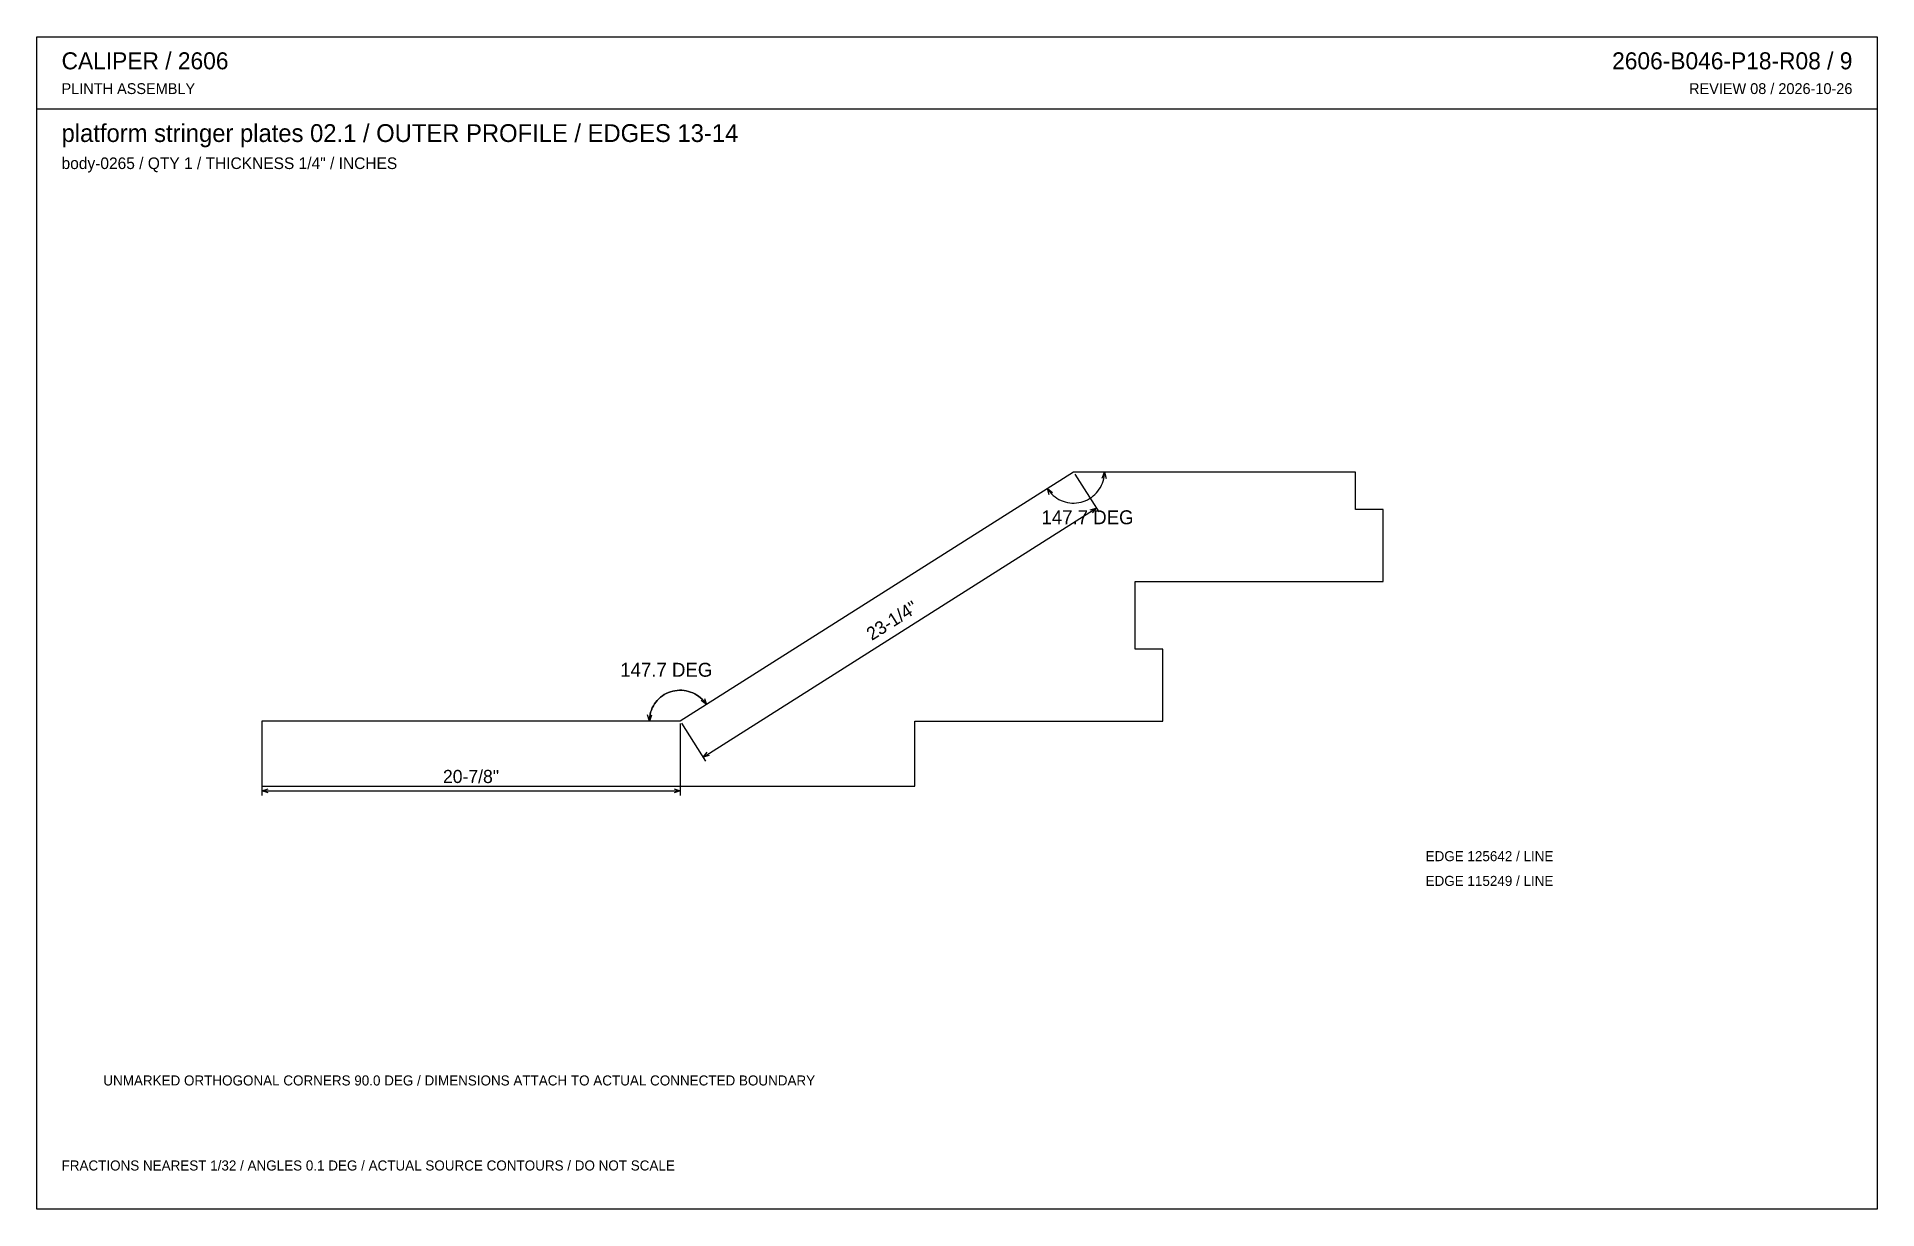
# Model space of a CAD drawing. Header units: inches. Extents: x 0.5 to 33.5, y 0.5 to 21.5.
import ezdxf
from ezdxf.enums import TextEntityAlignment as Align

# ---------------------------------------------------------------- set-up
doc = ezdxf.new("R2010")
doc.units = ezdxf.units.IN
doc.header["$MEASUREMENT"] = 0

msp = doc.modelspace()

# ---------------------------------------------------------------- linework, layer by layer
at = {"layer": 'ANNOTATION'}
for p, q in [((19.115, 13.675), (19.546, 12.994)), ((19.61, 13.6), (19.648, 13.71)), ((19.624, 13.549), (19.635, 13.588)), ((19.635, 13.588), (19.642, 13.629)), ((19.642, 13.629), (19.647, 13.669)), ((19.647, 13.669), (19.648, 13.71)), ((19.648, 13.71), (19.679, 13.598)), ((18.623, 13.413), (18.647, 13.379)), ((18.658, 13.302), (18.623, 13.413)), ((18.623, 13.413), (18.715, 13.341)), ((18.647, 13.379), (18.672, 13.347)), ((18.672, 13.347), (18.7, 13.317)), ((18.7, 13.317), (18.73, 13.289)), ((18.73, 13.289), (18.762, 13.264)), ((18.762, 13.264), (18.796, 13.241)), ((18.796, 13.241), (18.831, 13.22)), ((19.343, 13.214), (19.378, 13.234)), ((19.378, 13.234), (19.413, 13.256)), ((19.413, 13.256), (19.445, 13.281)), ((19.445, 13.281), (19.476, 13.308)), ((19.476, 13.308), (19.504, 13.337)), ((19.504, 13.337), (19.531, 13.368)), ((19.531, 13.368), (19.555, 13.402)), ((19.555, 13.402), (19.576, 13.436)), ((19.576, 13.436), (19.595, 13.473)), ((19.595, 13.473), (19.611, 13.51)), ((19.611, 13.51), (19.624, 13.549)), ((12.438, 8.592), (19.501, 13.065)), ((18.831, 13.22), (18.868, 13.202)), ((18.868, 13.202), (18.906, 13.187)), ((18.906, 13.187), (18.945, 13.175)), ((18.945, 13.175), (18.984, 13.165)), ((18.984, 13.165), (19.025, 13.159)), ((19.025, 13.159), (19.065, 13.155)), ((19.065, 13.155), (19.106, 13.155)), ((19.106, 13.155), (19.147, 13.157)), ((19.147, 13.157), (19.188, 13.163)), ((19.188, 13.163), (19.228, 13.171)), ((19.228, 13.171), (19.267, 13.183)), ((19.267, 13.183), (19.305, 13.197)), ((19.305, 13.197), (19.343, 13.214)), ((19.389, 13.035), (19.501, 13.065)), ((19.501, 13.065), (19.426, 12.976)), ((11.617, 9.61), (11.591, 9.579)), ((11.591, 9.579), (11.617, 9.61)), ((11.646, 9.639), (11.617, 9.61)), ((11.617, 9.61), (11.646, 9.639)), ((11.677, 9.666), (11.646, 9.639)), ((11.646, 9.639), (11.677, 9.666)), ((11.709, 9.691), (11.677, 9.666)), ((11.677, 9.666), (11.709, 9.691)), ((11.743, 9.714), (11.709, 9.691)), ((11.709, 9.691), (11.743, 9.714)), ((11.779, 9.733), (11.743, 9.714)), ((11.743, 9.714), (11.779, 9.733)), ((11.816, 9.75), (11.779, 9.733)), ((11.779, 9.733), (11.816, 9.75)), ((11.855, 9.765), (11.816, 9.75)), ((11.816, 9.75), (11.855, 9.765)), ((11.894, 9.776), (11.855, 9.765)), ((11.855, 9.765), (11.894, 9.776)), ((11.934, 9.784), (11.894, 9.776)), ((11.894, 9.776), (11.934, 9.784)), ((11.975, 9.79), (11.934, 9.784)), ((11.934, 9.784), (11.975, 9.79)), ((12.015, 9.792), (11.975, 9.79)), ((11.975, 9.79), (12.015, 9.792)), ((12.056, 9.792), (12.015, 9.792)), ((12.015, 9.792), (12.056, 9.792)), ((12.097, 9.788), (12.056, 9.792)), ((12.056, 9.792), (12.097, 9.788)), ((12.137, 9.782), (12.097, 9.788)), ((12.097, 9.788), (12.137, 9.782)), ((12.177, 9.772), (12.137, 9.782)), ((12.137, 9.782), (12.177, 9.772)), ((12.216, 9.76), (12.177, 9.772)), ((12.177, 9.772), (12.216, 9.76)), ((12.254, 9.745), (12.216, 9.76)), ((12.216, 9.76), (12.254, 9.745)), ((12.291, 9.727), (12.254, 9.745)), ((12.254, 9.745), (12.291, 9.727)), ((12.326, 9.706), (12.291, 9.727)), ((12.291, 9.727), (12.326, 9.706)), ((12.36, 9.683), (12.326, 9.706)), ((12.326, 9.706), (12.36, 9.683)), ((12.392, 9.658), (12.36, 9.683)), ((12.36, 9.683), (12.392, 9.658)), ((12.422, 9.63), (12.392, 9.658)), ((12.392, 9.658), (12.422, 9.63)), ((12.498, 9.534), (12.407, 9.606)), ((12.498, 9.534), (12.407, 9.606)), ((12.45, 9.6), (12.422, 9.63)), ((12.422, 9.63), (12.45, 9.6)), ((12.475, 9.568), (12.45, 9.6)), ((12.45, 9.6), (12.475, 9.568)), ((12.464, 9.646), (12.498, 9.534)), ((12.464, 9.646), (12.498, 9.534)), ((11.474, 9.237), (11.443, 9.349)), ((11.474, 9.237), (11.443, 9.349)), ((11.512, 9.347), (11.474, 9.237)), ((11.512, 9.347), (11.474, 9.237)), ((11.475, 9.278), (11.474, 9.237)), ((11.474, 9.237), (11.475, 9.278)), ((11.48, 9.319), (11.475, 9.278)), ((11.475, 9.278), (11.48, 9.319)), ((11.487, 9.359), (11.48, 9.319)), ((11.48, 9.319), (11.487, 9.359)), ((11.497, 9.398), (11.487, 9.359)), ((11.487, 9.359), (11.497, 9.398)), ((11.511, 9.437), (11.497, 9.398)), ((11.497, 9.398), (11.511, 9.437)), ((11.527, 9.475), (11.511, 9.437)), ((11.511, 9.437), (11.527, 9.475)), ((11.546, 9.511), (11.527, 9.475)), ((11.527, 9.475), (11.546, 9.511)), ((11.567, 9.546), (11.546, 9.511)), ((11.546, 9.511), (11.567, 9.546)), ((11.591, 9.579), (11.567, 9.546)), ((11.567, 9.546), (11.591, 9.579)), ((12.498, 9.534), (12.475, 9.568)), ((12.475, 9.568), (12.498, 9.534)), ((4.514, 9.195), (4.514, 7.904)), ((12.029, 9.195), (12.029, 7.904)), ((12.051, 9.202), (12.482, 8.521)), ((12.438, 8.592), (12.513, 8.68)), ((12.55, 8.622), (12.438, 8.592)), ((4.514, 7.987), (4.625, 8.022)), ((4.514, 7.987), (12.029, 7.987)), ((4.625, 7.952), (4.514, 7.987)), ((11.918, 8.022), (12.029, 7.987)), ((12.029, 7.987), (11.918, 7.952))]:
    msp.add_line(p, q, dxfattribs=at)
at = {"layer": 'OUTLINE'}
for p, q in [((0.472, 21.528), (33.528, 21.528)), ((0.472, 0.472), (0.472, 21.528)), ((33.528, 21.528), (33.528, 0.472)), ((0.472, 20.236), (33.528, 20.236)), ((19.093, 13.71), (12.029, 9.237)), ((24.158, 13.71), (19.093, 13.71)), ((24.158, 13.036), (24.158, 13.71)), ((24.653, 13.036), (24.158, 13.036)), ((24.653, 11.743), (24.653, 13.036)), ((20.2, 10.529), (20.2, 11.743)), ((20.2, 11.743), (24.653, 11.743)), ((20.695, 10.529), (20.2, 10.529)), ((20.695, 9.237), (20.695, 10.529)), ((4.514, 9.237), (4.514, 8.068)), ((12.029, 9.237), (4.514, 9.237)), ((16.242, 8.068), (16.242, 9.237)), ((16.242, 9.237), (20.695, 9.237)), ((4.514, 8.068), (16.242, 8.068)), ((33.528, 0.472), (0.472, 0.472))]:
    msp.add_line(p, q, dxfattribs=at)

# ---------------------------------------------------------------- texts
at = {"layer": 'ANNOTATION'}
for s, height, p in [('CALIPER / 2606', 0.30556, (0.917, 20.944)), ('PLINTH ASSEMBLY', 0.19444, (0.917, 20.5)), ('platform stringer plates 02.1 / OUTER PROFILE / EDGES 13-14', 0.31944, (0.917, 19.639)), ('body-0265 / QTY 1 / THICKNESS 1/4" / INCHES', 0.20833, (0.917, 19.153)), ('EDGE 125642 / LINE', 0.18056, (25.417, 6.722)), ('EDGE 115249 / LINE', 0.18056, (25.417, 6.278)), ('UNMARKED ORTHOGONAL CORNERS 90.0 DEG / DIMENSIONS ATTACH TO ACTUAL CONNECTED BOUNDARY', 0.18056, (1.667, 2.694)), ('FRACTIONS NEAREST 1/32 / ANGLES 0.1 DEG / ACTUAL SOURCE CONTOURS / DO NOT SCALE', 0.18056, (0.917, 1.167))]:
    msp.add_text(s, height=height, dxfattribs=at).set_placement(p)
for s, height, p in [('2606-B046-P18-R08 / 9', 0.30556, (33.083, 20.944)), ('REVIEW 08 / 2026-10-26', 0.19444, (33.083, 20.5))]:
    msp.add_text(s, height=height, dxfattribs=at).set_placement(p, align=Align.RIGHT)
for s, height, p in [('147.7 DEG', 0.25, (19.344, 12.774)), ('147.7 DEG', 0.25, (11.778, 10.035)), ('147.7 DEG', 0.25, (11.778, 10.035)), ('20-7/8"', 0.2361, (8.271, 8.126))]:
    msp.add_text(s, height=height, dxfattribs=at).set_placement(p, align=Align.CENTER)
msp.add_text('23-1/4"', height=0.2361, rotation=32.3446, dxfattribs=at).set_placement((15.895, 10.946), align=Align.CENTER)

doc.saveas('drawing.dxf')
